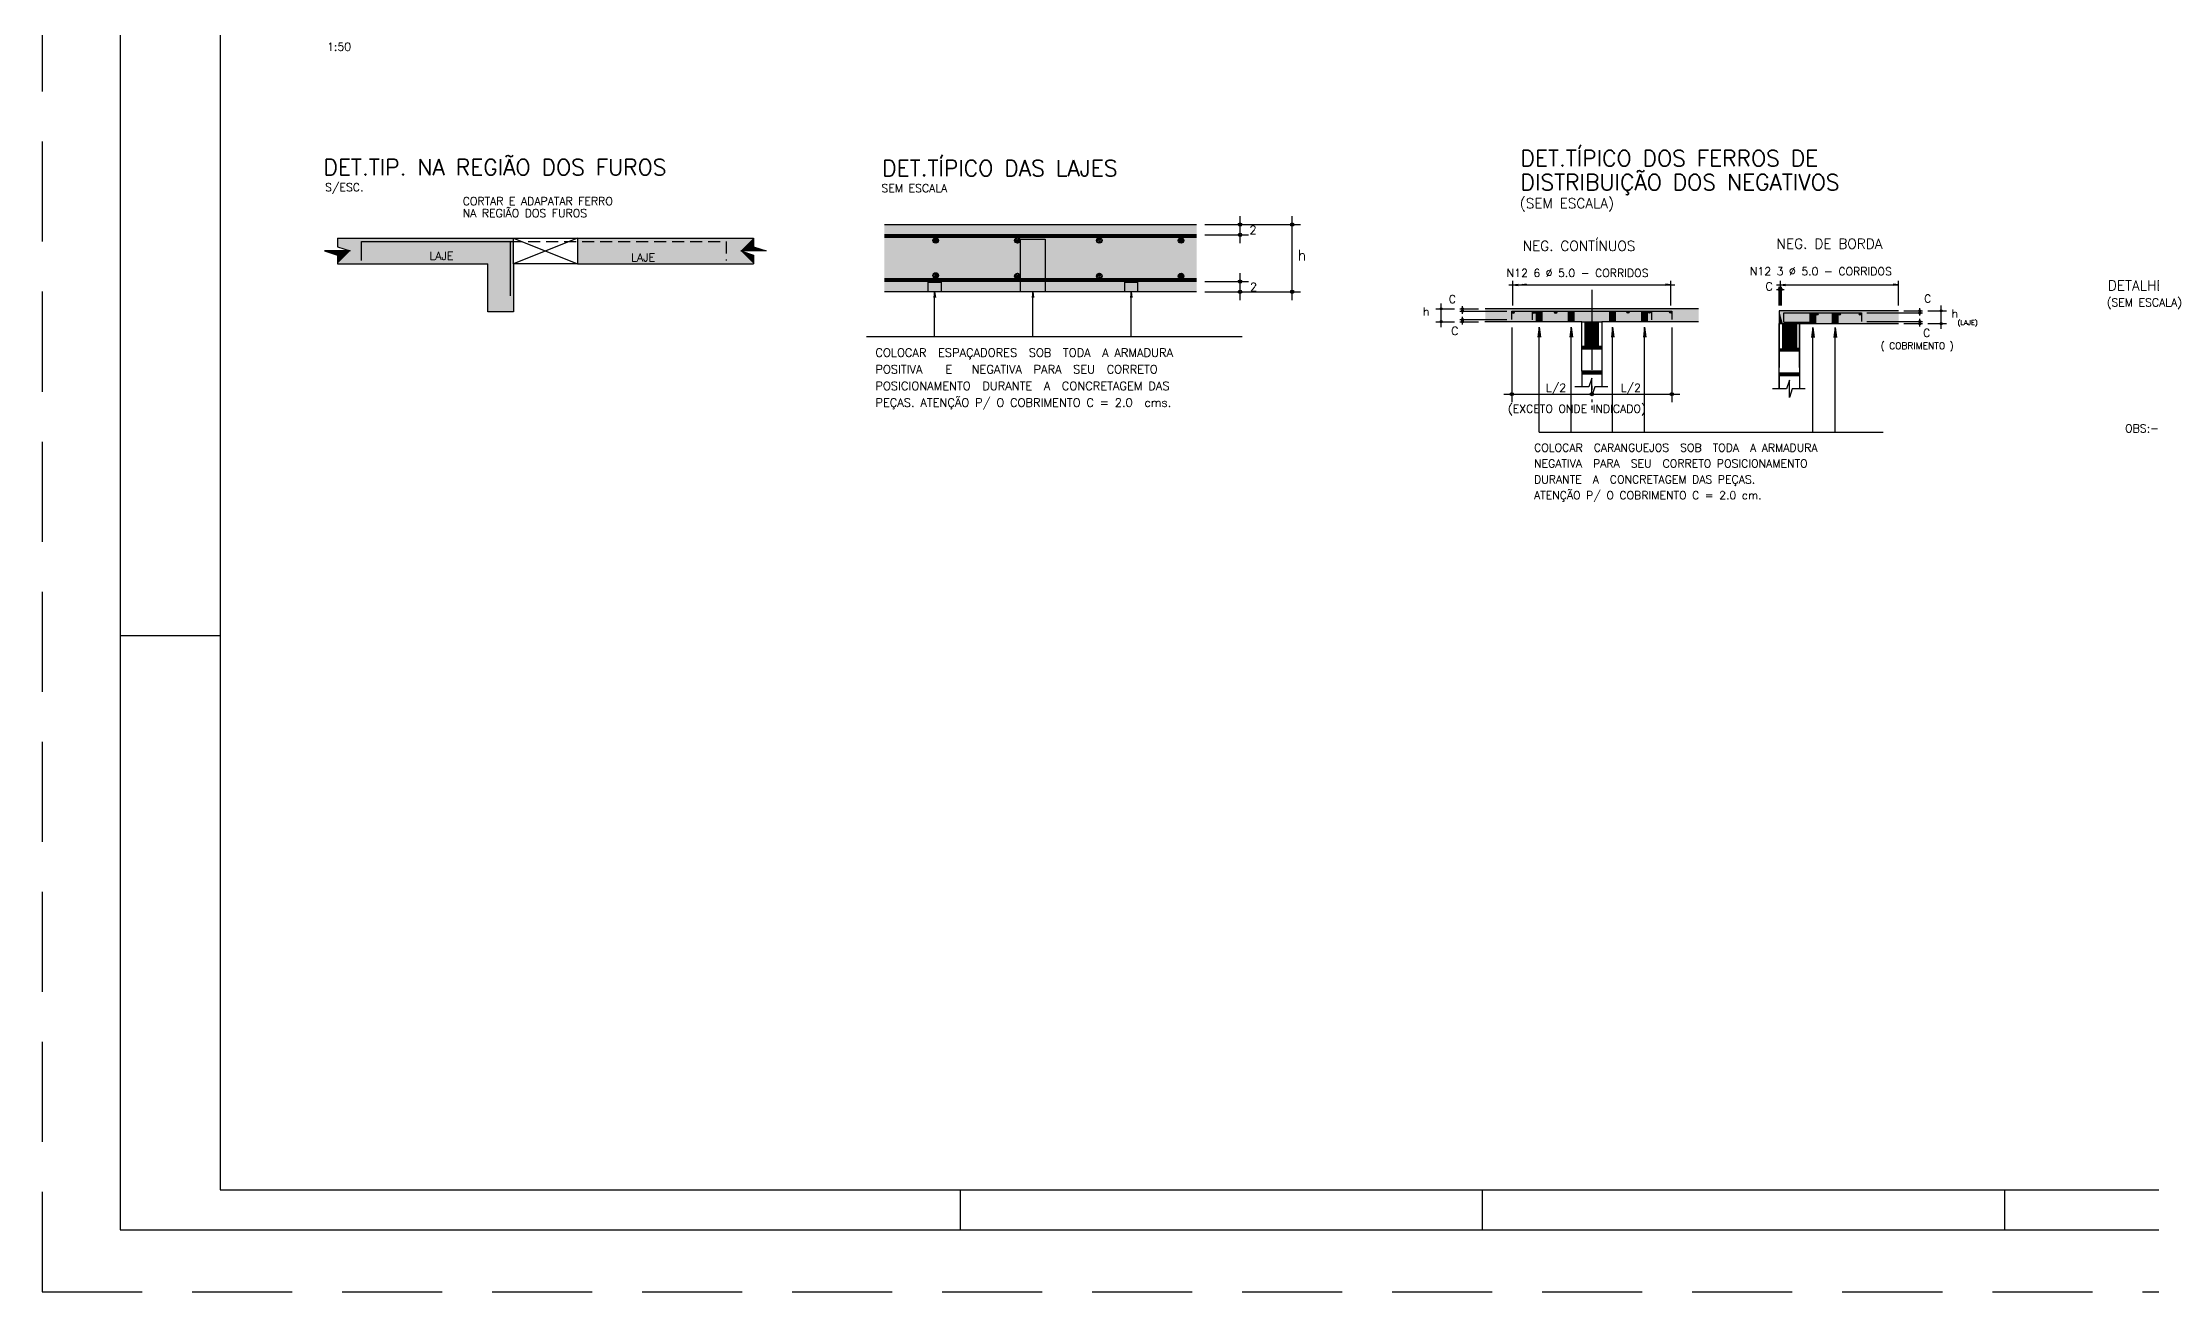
# Model space of a CAD drawing. Extents: x -1.9 to 86, y -1.5 to 61.
# Drawn here: x -1.9 to 50.8, y -1.5 to 29.7 of the extents above; entities that cross this region are included whole.
import ezdxf

# ---------------------------------------------------------------- set-up
doc = ezdxf.new("R2010")
doc.units = 0
doc.header["$MEASUREMENT"] = 0
for name, pattern in [('ESTILO_TQS_0001', [0.45, 0.3, -0.15]), ('ESTILO_TQS_0004', [3.3, 2, -0.4, 0.05, -0.4, 0.05, -0.4]), ('HIDDEN', [0.375, 0.25, -0.125])]:
    doc.linetypes.add(name, pattern=pattern)
doc.layers.get('0').update_dxf_attribs({"linetype": 'CONTINUOUS'})
doc.layers.get('Defpoints').update_dxf_attribs({"linetype": 'CONTINUOUS'})
for name, color, linetype in [('ARQ_FOLHA', 7, 'CONTINUOUS'), ('PENA_01', 1, 'CONTINUOUS'), ('PENA_02', 2, 'CONTINUOUS'), ('PENA_03', 3, 'CONTINUOUS'), ('PENA_04', 4, 'CONTINUOUS'), ('PENA_05', 5, 'CONTINUOUS'), ('PENA_06', 6, 'CONTINUOUS'), ('PENA_10', 253, 'CONTINUOUS')]:
    doc.layers.add(name, color=color, linetype=linetype)
doc.styles.get("Standard").update_dxf_attribs({"font": 'ROMANS.SHX'})

# ---------------------------------------------------------------- blocks, each defined once
blk = doc.blocks.new('FOLHA A1 - 841 X 594')
at = {"layer": 'ARQ_FOLHA', "color": 1}
for p, q in [((-816, 148.5), (-841, 148.5)), ((-631, 10), (-631, 0)), ((-500.5, 10), (-500.5, 0)), ((-370, 10), (-370, 0))]:
    blk.add_line(p, q, dxfattribs=at)
for points in [[(-841, 0), (0, 0), (0, 594), (-841, 594)], [(-816, 10), (-10, 10), (-10, 584), (-816, 584)]]:
    blk.add_lwpolyline(points, close=True, dxfattribs=at)
at = {"layer": 'Defpoints', "color": 8, "linetype": 'HIDDEN', "ltscale": 100}
blk.add_lwpolyline([(-860.5, 609.5), (-860.5, -15.5), (19.5, -15.5), (19.5, 609.5)], close=True, dxfattribs=at)
blk = doc.blocks.new('*U24')
blk.add_blockref('FOLHA A1 - 841 X 594', (0, 0))

msp = doc.modelspace()

# ---------------------------------------------------------------- linework, layer by layer
at = {"layer": 'PENA_01', "linetype": 'Continuous'}
for p, q in [((27.993, 24.664), (27.993, 25.34)), ((29.297, 23.24), (29.297, 25.34)), ((9.831, 24.79), (11.431, 24.15)), ((11.431, 24.79), (9.831, 24.15)), ((27.116, 25.13), (28.203, 25.13)), ((27.116, 24.874), (28.203, 24.874)), ((27.326, 25.13), (29.507, 25.13)), ((27.993, 23.24), (27.993, 23.916)), ((27.116, 23.706), (28.203, 23.706)), ((27.116, 23.45), (28.203, 23.45)), ((27.326, 23.45), (29.507, 23.45)), ((34.716, 23.624), (38.86, 23.624)), ((34.816, 23.103), (34.816, 23.724)), ((34.816, 23.624), (34.949, 23.641)), ((34.816, 23.624), (34.949, 23.607)), ((35.048, 23.624), (35.174, 23.624)), ((38.76, 23.624), (38.628, 23.641)), ((38.76, 23.624), (38.628, 23.607)), ((38.76, 23.106), (38.76, 23.724)), ((41.401, 23.624), (44.455, 23.624)), ((41.406, 23.506), (41.593, 23.506)), ((41.473, 23.106), (41.473, 23.573)), ((41.501, 23.103), (41.501, 23.724)), ((41.501, 23.624), (41.633, 23.641)), ((41.501, 23.624), (41.633, 23.607)), ((41.526, 23.106), (41.526, 23.573)), ((44.455, 23.624), (44.323, 23.641)), ((44.455, 23.624), (44.323, 23.607)), ((44.455, 23.106), (44.455, 23.724)), ((32.889, 23.022), (33.356, 23.022)), ((32.889, 22.702), (33.356, 22.702)), ((33.023, 22.568), (33.023, 23.155)), ((33.489, 23.022), (33.956, 23.022)), ((33.489, 22.968), (34.665, 22.968)), ((33.489, 22.755), (34.665, 22.755)), ((33.489, 22.702), (33.956, 22.702)), ((33.556, 22.902), (33.556, 23.088)), ((33.556, 22.635), (33.556, 22.822)), ((43.66, 22.92), (45.055, 22.92)), ((43.66, 22.706), (45.055, 22.706)), ((44.588, 22.973), (45.055, 22.973)), ((44.988, 22.853), (44.988, 23.04)), ((44.988, 22.586), (44.988, 22.773)), ((45.188, 22.973), (45.655, 22.973)), ((45.522, 22.52), (45.522, 23.106)), ((34.788, 22.555), (34.788, 20.691)), ((38.788, 22.555), (38.788, 20.691)), ((44.588, 22.653), (45.055, 22.653)), ((45.188, 22.653), (45.655, 22.653)), ((34.588, 20.891), (36.988, 20.891)), ((36.588, 20.891), (38.988, 20.891)), ((36.788, 20.754), (36.788, 20.691)), ((36.788, 20.754), (36.788, 20.691)), ((35.468, 19.938), (44.075, 19.938))]:
    msp.add_line(p, q, dxfattribs=at)
at = {"layer": 'PENA_01', "linetype": 'ESTILO_TQS_0004'}
msp.add_line((36.788, 23.497), (36.788, 20.187), dxfattribs=at)
at = {"layer": 'PENA_01', "linetype": 'Continuous'}
for points in [[(20.359, 22.333), (20.359, 23.45), (20.377, 23.311), (20.359, 23.45), (20.34, 23.311)], [(22.816, 22.333), (22.816, 23.45), (22.834, 23.311), (22.816, 23.45), (22.797, 23.311)], [(25.273, 22.333), (25.273, 23.45), (25.291, 23.311), (25.273, 23.45), (25.254, 23.311)], [(35.468, 19.938), (35.468, 22.562), (35.501, 22.315), (35.468, 22.562), (35.436, 22.315)], [(36.268, 19.938), (36.268, 22.562), (36.301, 22.315), (36.268, 22.562), (36.236, 22.315)], [(37.308, 19.938), (37.308, 22.562), (37.341, 22.315), (37.308, 22.562), (37.276, 22.315)], [(38.108, 19.938), (38.108, 22.562), (38.141, 22.315), (38.108, 22.562), (38.076, 22.315)], [(42.313, 19.938), (42.313, 22.553), (42.346, 22.305), (42.313, 22.553), (42.28, 22.305)], [(42.874, 19.938), (42.874, 22.553), (42.907, 22.305), (42.874, 22.553), (42.841, 22.305)]]:
    msp.add_lwpolyline(points, dxfattribs=at)
for centre, radius in [((41.473, 23.506), 0.0267), ((41.473, 23.506), 0.0133), ((41.526, 23.506), 0.0267), ((41.526, 23.506), 0.0133), ((33.023, 23.022), 0.0267), ((33.023, 22.702), 0.0267), ((33.023, 23.022), 0.0133), ((33.023, 22.702), 0.0133), ((33.556, 23.022), 0.0267), ((33.556, 22.968), 0.0267), ((33.556, 22.755), 0.0267), ((33.556, 22.702), 0.0267), ((33.556, 23.022), 0.0133), ((33.556, 22.968), 0.0133), ((33.556, 22.755), 0.0133), ((33.556, 22.702), 0.0133), ((44.988, 22.973), 0.0267), ((44.988, 22.92), 0.0267), ((44.988, 22.706), 0.0267), ((44.988, 22.653), 0.0267), ((44.988, 22.973), 0.0133), ((44.988, 22.92), 0.0133), ((44.988, 22.706), 0.0133), ((45.522, 22.973), 0.0267), ((45.522, 22.653), 0.0267), ((45.522, 22.973), 0.0133), ((44.988, 22.653), 0.0133), ((45.522, 22.653), 0.0133)]:
    msp.add_circle(centre, radius, dxfattribs=at)
at = {"layer": 'PENA_02', "linetype": 'Continuous'}
for centre, radius in [((27.993, 25.13), 0.042), ((27.993, 24.874), 0.042), ((27.993, 25.13), 0.021), ((27.993, 24.874), 0.021), ((29.297, 25.13), 0.042), ((29.297, 25.13), 0.021), ((27.993, 23.706), 0.042), ((27.993, 23.45), 0.042), ((27.993, 23.706), 0.021), ((27.993, 23.45), 0.021), ((29.297, 23.45), 0.042), ((29.297, 23.45), 0.021), ((34.788, 20.891), 0.04), ((34.788, 20.891), 0.02), ((36.788, 20.891), 0.04), ((36.788, 20.891), 0.04), ((36.788, 20.891), 0.02), ((36.788, 20.891), 0.02), ((38.788, 20.891), 0.04), ((38.788, 20.891), 0.02)]:
    msp.add_circle(centre, radius, dxfattribs=at)
at = {"layer": 'PENA_03', "linetype": 'Continuous'}
for p, q in [((5.431, 24.79), (9.831, 24.79)), ((9.831, 24.15), (9.831, 24.79)), ((9.831, 24.79), (11.431, 24.79)), ((11.431, 24.79), (15.831, 24.79)), ((11.431, 24.79), (11.431, 24.15)), ((19.106, 25.13), (26.906, 25.13)), ((26.906, 24.874), (19.106, 24.874)), ((26.906, 24.86), (19.106, 24.86)), ((26.906, 24.846), (19.106, 24.846)), ((26.906, 24.832), (19.106, 24.832)), ((26.906, 24.818), (19.106, 24.818)), ((26.906, 24.804), (19.106, 24.804)), ((20.317, 24.724), (20.397, 24.803)), ((20.328, 24.695), (20.425, 24.792)), ((20.33, 24.776), (20.344, 24.791)), ((22.361, 24.724), (22.441, 24.803)), ((22.373, 24.695), (22.47, 24.792)), ((22.374, 24.776), (22.389, 24.791)), ((24.406, 24.724), (24.486, 24.803)), ((24.417, 24.695), (24.514, 24.792)), ((24.419, 24.776), (24.434, 24.791)), ((26.451, 24.724), (26.531, 24.803)), ((26.462, 24.695), (26.559, 24.792)), ((26.464, 24.776), (26.478, 24.791)), ((20.348, 24.676), (20.445, 24.772)), ((20.377, 24.665), (20.455, 24.743)), ((22.393, 24.676), (22.489, 24.772)), ((22.422, 24.665), (22.5, 24.743)), ((24.437, 24.676), (24.534, 24.772)), ((24.466, 24.665), (24.545, 24.743)), ((26.482, 24.676), (26.579, 24.772)), ((26.511, 24.665), (26.589, 24.743)), ((5.431, 24.15), (9.191, 24.15)), ((9.191, 22.95), (9.191, 24.15)), ((11.431, 24.15), (9.831, 24.15)), ((9.831, 24.15), (9.831, 22.95)), ((11.431, 24.15), (15.831, 24.15)), ((26.906, 23.776), (19.106, 23.776)), ((26.906, 23.762), (19.106, 23.762)), ((26.906, 23.748), (19.106, 23.748)), ((26.906, 23.734), (19.106, 23.734)), ((20.317, 23.846), (20.397, 23.926)), ((20.328, 23.818), (20.425, 23.915)), ((20.33, 23.899), (20.344, 23.914)), ((20.348, 23.798), (20.445, 23.895)), ((20.377, 23.788), (20.455, 23.866)), ((22.361, 23.832), (22.441, 23.912)), ((22.373, 23.804), (22.47, 23.901)), ((22.374, 23.885), (22.389, 23.899)), ((22.393, 23.784), (22.489, 23.881)), ((22.422, 23.774), (22.5, 23.852)), ((24.406, 23.832), (24.486, 23.912)), ((24.417, 23.804), (24.514, 23.901)), ((24.419, 23.885), (24.434, 23.899)), ((24.437, 23.784), (24.534, 23.881)), ((24.466, 23.774), (24.545, 23.852)), ((26.451, 23.832), (26.531, 23.912)), ((26.462, 23.804), (26.559, 23.901)), ((26.464, 23.885), (26.478, 23.899)), ((26.482, 23.784), (26.579, 23.881)), ((26.511, 23.774), (26.589, 23.852)), ((26.906, 23.72), (19.106, 23.72)), ((26.906, 23.706), (19.106, 23.706)), ((26.906, 23.45), (19.106, 23.45)), ((9.831, 22.95), (9.191, 22.95)), ((36.535, 22.702), (34.115, 22.702)), ((39.455, 23.022), (34.122, 23.022)), ((35.402, 22.702), (35.402, 22.968)), ((35.535, 22.968), (35.535, 22.702)), ((36.202, 22.702), (36.202, 22.968)), ((36.335, 22.968), (36.335, 22.702)), ((36.535, 21.462), (36.535, 22.702)), ((39.455, 22.702), (37.042, 22.702)), ((37.042, 22.702), (37.042, 21.462)), ((37.239, 22.968), (37.417, 22.968)), ((37.417, 22.702), (37.239, 22.702)), ((37.242, 22.702), (37.242, 22.968)), ((37.375, 22.968), (37.375, 22.702)), ((38.042, 22.702), (38.042, 22.968)), ((38.241, 22.702), (38.09, 22.702)), ((38.175, 22.968), (38.175, 22.702)), ((44.455, 22.973), (41.473, 22.973)), ((41.473, 22.973), (41.473, 21.555)), ((42.246, 22.653), (42.246, 22.92)), ((42.38, 22.92), (42.38, 22.653)), ((42.783, 22.92), (42.941, 22.92)), ((42.807, 22.653), (42.807, 22.92)), ((42.941, 22.92), (42.941, 22.653)), ((18.654, 22.333), (28.046, 22.333)), ((41.473, 21.024), (41.473, 22.653)), ((41.98, 21.555), (41.98, 22.653)), ((41.98, 22.653), (44.455, 22.653)), ((41.98, 22.653), (41.98, 21.413)), ((42.941, 22.653), (42.783, 22.653)), ((36.535, 22.023), (37.042, 22.023)), ((41.473, 21.975), (41.98, 21.975)), ((37.042, 21.462), (36.535, 21.462)), ((36.535, 21.462), (36.535, 21.072)), ((36.535, 21.403), (37.042, 21.403)), ((37.042, 21.462), (37.042, 21.066)), ((41.98, 21.413), (41.473, 21.413)), ((41.473, 21.413), (41.473, 21.024)), ((41.473, 21.355), (41.98, 21.355)), ((41.98, 21.413), (41.98, 21.018)), ((36.788, 20.954), (36.788, 20.954)), ((36.788, 20.954), (36.788, 20.954))]:
    msp.add_line(p, q, dxfattribs=at)
for points in [[(5.431, 24.79), (5.431, 24.577), (5.751, 24.47), (5.111, 24.47), (5.431, 24.363), (5.431, 24.15)], [(15.831, 24.79), (15.831, 24.577), (16.151, 24.47), (15.511, 24.47), (15.831, 24.363), (15.831, 24.15)], [(22.505, 24.765), (23.126, 24.765), (23.126, 23.45), (22.505, 23.45), (22.505, 24.765)], [(20.198, 23.69), (20.519, 23.69), (20.519, 23.45), (20.198, 23.45), (20.198, 23.69)], [(25.112, 23.69), (25.433, 23.69), (25.433, 23.45), (25.112, 23.45), (25.112, 23.69)], [(36.535, 22.082), (36.535, 22.702), (37.042, 22.702), (37.042, 22.082), (36.535, 22.082)], [(36.625, 22.082), (36.625, 22.702)], [(36.945, 22.702), (36.945, 22.082)], [(41.473, 22.033), (41.473, 22.653), (41.98, 22.653), (41.98, 22.033), (41.563, 22.033)], [(41.563, 22.033), (41.563, 22.653)], [(41.903, 22.653), (41.903, 22.033)], [(37.186, 21.073), (36.862, 21.073), (36.789, 20.853), (36.789, 21.293), (36.715, 21.073), (36.363, 21.073)], [(42.123, 21.024), (41.8, 21.024), (41.726, 20.804), (41.726, 21.244), (41.653, 21.024), (41.301, 21.024)]]:
    msp.add_lwpolyline(points, dxfattribs=at)
for centre, radius in [((20.386, 24.734), 0.07), ((22.43, 24.734), 0.07), ((24.475, 24.734), 0.07), ((26.52, 24.734), 0.07), ((20.386, 23.857), 0.07), ((22.43, 23.843), 0.07), ((24.475, 23.843), 0.07), ((26.52, 23.843), 0.07), ((34.816, 22.936), 0.0267), ((35.35, 22.936), 0.0267), ((35.883, 22.936), 0.0267), ((37.693, 22.939), 0.0267), ((38.227, 22.939), 0.0267), ((38.76, 22.939), 0.0267), ((42.422, 22.891), 0.0267), ((42.978, 22.891), 0.0267), ((43.497, 22.891), 0.0267)]:
    msp.add_circle(centre, radius, dxfattribs=at)
for points in [[(34.843, 22.936), (34.803, 22.959), (34.791, 22.945)], [(34.843, 22.936), (34.791, 22.945), (34.791, 22.927)], [(34.843, 22.936), (34.791, 22.927), (34.803, 22.913)], [(34.843, 22.936), (34.821, 22.962), (34.803, 22.959)], [(34.843, 22.936), (34.803, 22.913), (34.821, 22.91)], [(34.843, 22.936), (34.837, 22.953), (34.821, 22.962)], [(34.843, 22.936), (34.821, 22.91), (34.837, 22.919)], [(34.843, 22.936), (34.837, 22.919), (34.843, 22.936)], [(35.376, 22.936), (35.336, 22.959), (35.325, 22.945)], [(35.376, 22.936), (35.325, 22.945), (35.325, 22.927)], [(35.376, 22.936), (35.325, 22.927), (35.336, 22.913)], [(35.376, 22.936), (35.354, 22.962), (35.336, 22.959)], [(35.376, 22.936), (35.336, 22.913), (35.354, 22.91)], [(35.376, 22.936), (35.37, 22.953), (35.354, 22.962)], [(35.376, 22.936), (35.354, 22.91), (35.37, 22.919)], [(35.376, 22.936), (35.37, 22.919), (35.376, 22.936)], [(35.91, 22.936), (35.87, 22.959), (35.858, 22.945)], [(35.91, 22.936), (35.858, 22.945), (35.858, 22.927)], [(35.91, 22.936), (35.858, 22.927), (35.87, 22.913)], [(35.91, 22.936), (35.888, 22.962), (35.87, 22.959)], [(35.91, 22.936), (35.87, 22.913), (35.888, 22.91)], [(35.91, 22.936), (35.904, 22.953), (35.888, 22.962)], [(35.91, 22.936), (35.888, 22.91), (35.904, 22.919)], [(35.91, 22.936), (35.904, 22.919), (35.91, 22.936)], [(37.72, 22.939), (37.68, 22.962), (37.668, 22.948)], [(37.72, 22.939), (37.668, 22.948), (37.668, 22.93)], [(37.72, 22.939), (37.668, 22.93), (37.68, 22.916)], [(37.72, 22.939), (37.698, 22.966), (37.68, 22.962)], [(37.72, 22.939), (37.68, 22.916), (37.698, 22.913)], [(37.72, 22.939), (37.714, 22.956), (37.698, 22.966)], [(37.72, 22.939), (37.698, 22.913), (37.714, 22.922)], [(37.72, 22.939), (37.714, 22.922), (37.72, 22.939)], [(38.253, 22.939), (38.213, 22.962), (38.202, 22.948)], [(38.253, 22.939), (38.202, 22.948), (38.202, 22.93)], [(38.253, 22.939), (38.202, 22.93), (38.213, 22.916)], [(38.253, 22.939), (38.231, 22.966), (38.213, 22.962)], [(38.253, 22.939), (38.213, 22.916), (38.231, 22.913)], [(38.253, 22.939), (38.247, 22.956), (38.231, 22.966)], [(38.253, 22.939), (38.231, 22.913), (38.247, 22.922)], [(38.253, 22.939), (38.247, 22.922), (38.253, 22.939)], [(38.787, 22.939), (38.747, 22.962), (38.735, 22.948)], [(38.787, 22.939), (38.735, 22.948), (38.735, 22.93)], [(38.787, 22.939), (38.735, 22.93), (38.747, 22.916)], [(38.787, 22.939), (38.765, 22.966), (38.747, 22.962)], [(38.787, 22.939), (38.747, 22.916), (38.765, 22.913)], [(38.787, 22.939), (38.781, 22.956), (38.765, 22.966)], [(38.787, 22.939), (38.765, 22.913), (38.781, 22.922)], [(38.787, 22.939), (38.781, 22.922), (38.787, 22.939)], [(42.449, 22.891), (42.409, 22.914), (42.397, 22.9)], [(42.449, 22.891), (42.397, 22.9), (42.397, 22.882)], [(42.449, 22.891), (42.397, 22.882), (42.409, 22.868)], [(42.449, 22.891), (42.427, 22.917), (42.409, 22.914)], [(42.449, 22.891), (42.409, 22.868), (42.427, 22.865)], [(42.449, 22.891), (42.442, 22.908), (42.427, 22.917)], [(42.449, 22.891), (42.427, 22.865), (42.442, 22.874)], [(42.449, 22.891), (42.442, 22.874), (42.449, 22.891)], [(43.005, 22.891), (42.965, 22.914), (42.953, 22.9)], [(43.005, 22.891), (42.953, 22.9), (42.953, 22.882)], [(43.005, 22.891), (42.953, 22.882), (42.965, 22.868)], [(43.005, 22.891), (42.983, 22.917), (42.965, 22.914)], [(43.005, 22.891), (42.965, 22.868), (42.983, 22.865)], [(43.005, 22.891), (42.999, 22.908), (42.983, 22.917)], [(43.005, 22.891), (42.983, 22.865), (42.999, 22.874)], [(43.005, 22.891), (42.999, 22.874), (43.005, 22.891)], [(43.524, 22.891), (43.484, 22.914), (43.472, 22.9)], [(43.524, 22.891), (43.472, 22.9), (43.472, 22.882)], [(43.524, 22.891), (43.472, 22.882), (43.484, 22.868)], [(43.524, 22.891), (43.502, 22.917), (43.484, 22.914)], [(43.524, 22.891), (43.484, 22.868), (43.502, 22.865)], [(43.524, 22.891), (43.518, 22.908), (43.502, 22.917)], [(43.524, 22.891), (43.502, 22.865), (43.518, 22.874)], [(43.524, 22.891), (43.518, 22.874), (43.524, 22.891)]]:
    msp.add_solid(points, dxfattribs=at)
at = {"layer": 'PENA_04', "linetype": 'Continuous'}
msp.add_line((43.526, 22.706), (43.526, 22.706), dxfattribs=at)
at = {"layer": 'PENA_05', "linetype": 'Continuous'}
for p, q in [((35.295, 22.968), (35.295, 22.749)), ((38.277, 22.968), (38.277, 22.749)), ((41.586, 22.92), (43.526, 22.92)), ((41.586, 22.693), (41.586, 22.92)), ((41.586, 22.693), (42.386, 22.693)), ((43.526, 22.92), (43.526, 22.706))]:
    msp.add_line(p, q, dxfattribs=at)
for points in [[(6.031, 24.23), (6.031, 24.71), (9.751, 24.71), (9.751, 23.35)], [(34.788, 22.755), (34.788, 22.968), (38.788, 22.968), (38.788, 22.755)]]:
    msp.add_lwpolyline(points, dxfattribs=at)
at = {"layer": 'PENA_06', "linetype": 'ESTILO_TQS_0001'}
msp.add_lwpolyline([(9.751, 24.71), (15.151, 24.71), (15.151, 24.23)], dxfattribs=at)
at = {"layer": 'PENA_10', "linetype": 'Continuous'}
for points in [[(5.751, 24.47), (5.431, 24.577), (9.831, 24.79)], [(9.831, 24.79), (5.431, 24.577), (5.431, 24.79)], [(5.751, 24.47), (9.831, 24.79), (9.191, 24.15)], [(9.191, 22.95), (9.191, 24.15), (9.831, 24.79)], [(9.191, 22.95), (9.831, 24.79), (9.831, 22.95)], [(15.511, 24.47), (15.831, 24.79), (11.431, 24.79)], [(15.511, 24.47), (11.431, 24.79), (15.831, 24.15)], [(15.831, 24.15), (11.431, 24.79), (11.431, 24.15)], [(15.511, 24.47), (15.831, 24.577), (15.831, 24.79)], [(26.906, 23.45), (19.106, 23.45), (19.106, 25.13)], [(26.906, 23.45), (19.106, 25.13), (26.906, 25.13)], [(26.906, 23.45), (26.906, 25.13), (26.906, 23.45)], [(5.751, 24.47), (5.431, 24.363), (5.111, 24.47)], [(5.751, 24.47), (9.191, 24.15), (5.431, 24.15)], [(5.751, 24.47), (5.431, 24.15), (5.431, 24.363)], [(15.511, 24.47), (16.151, 24.47), (15.831, 24.577)], [(15.511, 24.47), (15.831, 24.15), (15.831, 24.363)], [(34.122, 23.022), (34.122, 22.702), (36.625, 22.702)], [(34.122, 23.022), (36.625, 22.702), (39.455, 23.022)], [(35.402, 22.702), (35.535, 22.702), (35.535, 22.968)], [(35.402, 22.702), (35.535, 22.968), (35.402, 22.968)], [(35.402, 22.702), (35.402, 22.968), (35.402, 22.702)], [(36.202, 22.702), (36.335, 22.702), (36.335, 22.968)], [(36.202, 22.702), (36.335, 22.968), (36.202, 22.968)], [(36.202, 22.702), (36.202, 22.968), (36.202, 22.702)], [(36.625, 22.702), (36.945, 22.702), (39.455, 23.022)], [(36.625, 22.082), (36.945, 22.082), (36.625, 22.702)], [(36.945, 22.082), (36.945, 22.702), (36.625, 22.702)], [(36.945, 22.702), (39.455, 22.702), (39.455, 23.022)], [(37.242, 22.702), (37.375, 22.702), (37.375, 22.968)], [(37.242, 22.702), (37.375, 22.968), (37.242, 22.968)], [(37.242, 22.702), (37.242, 22.968), (37.242, 22.702)], [(38.042, 22.702), (38.175, 22.702), (38.175, 22.968)], [(38.042, 22.702), (38.175, 22.968), (38.042, 22.968)], [(38.042, 22.702), (38.042, 22.968), (38.042, 22.702)], [(41.473, 22.973), (41.473, 22.653), (41.563, 22.653)], [(41.473, 22.973), (41.563, 22.653), (44.455, 22.973)], [(41.563, 22.653), (41.903, 22.653), (44.455, 22.973)], [(41.903, 22.653), (44.455, 22.653), (44.455, 22.973)], [(42.246, 22.653), (42.38, 22.653), (42.38, 22.92)], [(42.246, 22.653), (42.38, 22.92), (42.246, 22.92)], [(42.246, 22.653), (42.246, 22.92), (42.246, 22.653)], [(42.807, 22.653), (42.941, 22.653), (42.941, 22.92)], [(42.807, 22.653), (42.941, 22.92), (42.807, 22.92)], [(42.807, 22.653), (42.807, 22.92), (42.807, 22.653)], [(41.563, 22.033), (41.903, 22.033), (41.563, 22.653)], [(41.903, 22.033), (41.903, 22.653), (41.563, 22.653)], [(36.535, 22.082), (37.042, 22.082), (37.042, 22.023)], [(36.535, 22.082), (37.042, 22.023), (36.535, 22.023)], [(36.535, 22.082), (36.535, 22.023), (36.535, 22.082)], [(41.473, 22.033), (41.98, 22.033), (41.98, 21.975)], [(41.473, 22.033), (41.98, 21.975), (41.473, 21.975)], [(41.473, 22.033), (41.473, 21.975), (41.473, 22.033)], [(36.535, 21.462), (37.042, 21.462), (37.042, 21.403)], [(36.535, 21.462), (37.042, 21.403), (36.535, 21.403)], [(36.535, 21.462), (36.535, 21.403), (36.535, 21.462)], [(41.473, 21.413), (41.98, 21.413), (41.98, 21.355)], [(41.473, 21.413), (41.98, 21.355), (41.473, 21.355)], [(41.473, 21.413), (41.473, 21.355), (41.473, 21.413)]]:
    msp.add_solid(points, dxfattribs=at)

# ---------------------------------------------------------------- block references
at = {"xscale": 0.09999999999999938, "yscale": 0.09999999999999938, "zscale": 0.09999999999999938}
msp.add_blockref('*U24', (84.1, 0.003), dxfattribs=at)

# ---------------------------------------------------------------- texts
at = {"layer": 'PENA_01', "linetype": 'Continuous'}
for s, height, p in [('C', 0.2, (33.209, 23.166)), ('C', 0.2, (41.13, 23.484)), ('C', 0.2, (45.094, 23.179)), ('h', 0.2, (32.565, 22.855)), ('h', 0.2, (45.78, 22.806)), ('(LAJE)', 0.12, (45.931, 22.621)), ('C', 0.2, (33.274, 22.371)), ('( COBRIMENTO )', 0.16667, (44.006, 22.017)), ('C', 0.2, (45.07, 22.323))]:
    msp.add_text(s, height=height, dxfattribs=at).set_placement(p)
at = {"layer": 'PENA_02', "linetype": 'Continuous'}
for s, p in [('CORTAR E ADAPATAR FERRO', (8.561, 25.615)), ('NA REGIÃO DOS FUROS', (8.561, 25.315)), ('LAJE', (7.731, 24.247)), ('LAJE', (12.772, 24.211))]:
    msp.add_text(s, height=0.2, dxfattribs=at).set_placement(p)
at = {"layer": 'PENA_03', "linetype": 'Continuous'}
for s, height, p in [('1:50', 0.2, (5.172, 29.475)), ('S/ESC.', 0.2, (5.121, 25.964)), ('SEM ESCALA', 0.2, (19.031, 25.94)), ('(SEM ESCALA)', 0.25, (34.987, 25.538)), ('2', 0.21, (28.227, 24.89)), ('N12 6 %%c 5.0 - CORRIDOS', 0.2, (34.657, 23.82)), ('N12 3 %%c 5.0 - CORRIDOS', 0.2, (40.739, 23.862)), ('2', 0.21, (28.241, 23.466)), ('N11 %%c 5 C=COR', 0.01, (35.043, 23.632)), ('(SEM ESCALA)', 0.2, (49.657, 23.085)), ('COLOCAR  ESPAÇADORES  SOB  TODA  A ARMADURA', 0.21, (18.877, 21.824)), ('POSITIVA   E   NEGATIVA  PARA  SEU  CORRETO', 0.21, (18.877, 21.408)), ('POSICIONAMENTO  DURANTE  A  CONCRETAGEM DAS', 0.21, (18.877, 20.992)), ('L/2', 0.2, (35.64, 20.951)), ('L/2', 0.2, (37.508, 20.951)), ('PEÇAS. ATENÇÃO P/ O COBRIMENTO C = 2.0  cms.', 0.21, (18.877, 20.576)), ('(EXCETO ONDE INDICADO)', 0.2, (34.691, 20.426)), ('OBS:- EXECUTAR NA OBRA.', 0.2, (50.117, 19.935)), ('COLOCAR  CARANGUEJOS  SOB  TODA  A ARMADURA', 0.2, (35.343, 19.453)), ('NEGATIVA  PARA  SEU  CORRETO POSICIONAMENTO', 0.2, (35.343, 19.057)), ('ATENÇÃO P/ O COBRIMENTO C = 2.0 cm.', 0.2, (35.343, 18.264)), ('DURANTE  A  CONCRETAGEM DAS PEÇAS.', 0.2, (35.343, 18.66))]:
    msp.add_text(s, height=height, dxfattribs=at).set_placement(p)
at = {"layer": 'PENA_04', "linetype": 'Continuous'}
msp.add_text('h', height=0.263, dxfattribs=at).set_placement((29.434, 24.233))
at = {"layer": 'PENA_05', "linetype": 'Continuous'}
for s, height, p in [('DET.TÍPICO DOS FERROS DE ', 0.4, (35.007, 26.588)), ('DET.TIP. NA REGIÃO DOS FUROS', 0.4, (5.083, 26.364)), ('DET.TÍPICO DAS LAJES', 0.4, (19.05, 26.34)), ('DISTRIBUIÇÃO DOS NEGATIVOS', 0.4, (35.007, 25.988)), ('NEG. CONTÍNUOS', 0.25, (35.058, 24.472)), ('NEG. DE BORDA', 0.25, (41.407, 24.527)), ('DETALHE DOS CARANGUEJOS', 0.25, (49.69, 23.485))]:
    msp.add_text(s, height=height, dxfattribs=at).set_placement(p)

doc.saveas('drawing.dxf')
